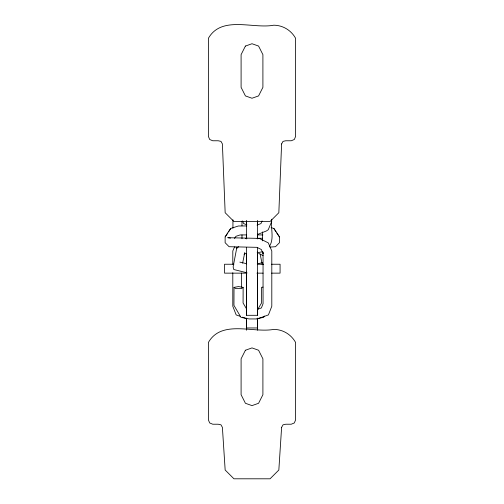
<?xml version="1.0" encoding="UTF-8"?>
<svg xmlns="http://www.w3.org/2000/svg" width="504" height="504" viewBox="0 0 504 504"><rect width="100%" height="100%" fill="white"/><g stroke="black" fill="none" stroke-linecap="round" stroke-linejoin="round"><path stroke-width="0.76" d="M232.798 272.771L232.798 306.249L236.174 314.912L240.402 316.424M232.798 264.209L232.804 250.973L234.568 246.916M241.548 287.204L241.548 273.048M257.45 247.464L257.45 315.309L246.551 315.309L246.551 308.788M246.551 308.536L246.551 272.091M246.551 263.926L246.551 253.581M246.551 238.757L246.551 234.858M246.551 224.715L246.551 220.809L246.551 238.896M257.45 315.309L257.45 272.746M257.45 264.707L257.45 252.025M257.45 238.757L257.45 234.077M257.45 224.715L257.45 220.809L257.45 238.896M262.615 231.89L262.307 240.881M271.669 219.801C270.541 228.507 274.497 238.745 269.388 246.418M271.694 219.221L271.694 221.539L268.248 229.729L266.339 231.002L257.311 234.562M246.519 308.858L243.073 302.98L243.136 287.356L238.493 286.581L234.013 287.375L233.944 305.367L240.988 317.381L249.071 318.938L257.16 318.944L268.424 314.912L271.807 306.249L271.801 250.973L268.273 242.865L259.276 238.398L227.726 237.693L230.511 238.146M246.727 225.937L238.342 226L230.719 228.476L225.137 236.924L225.131 242.701L229.093 246.708L256.939 247.338L261.305 249.505L263.201 253.871L263.126 252.447M242.613 263.189L244.774 252.529M262.08 220.947L260.984 223.562L257.065 225.105M257.702 309.513L261.532 302.98L261.469 287.356L263.019 287.097M264.398 316.046L263.617 317.381L257.002 318.654M234.499 238.505L235.948 236.307L240.106 234.952L246.393 234.908M228.627 231.632L230.719 228.476M225.137 236.924L227.732 232.999M243.136 287.356L241.523 288.628L235.885 288.641L234.013 287.375M238.77 246.796L236.773 247.811L233.125 266.918L233.787 269.527L246.941 272.784M244.049 254.306L245.946 253.348M257.349 309.387L261.406 307.938L263.057 303.717L263.05 252.599M257.279 263.888L262.502 262.653M257.179 252.699L262.88 251.742M269.917 247.092L275.505 246.708L279.468 242.701L279.462 236.924L273.886 228.476L271.114 227.575M245.322 238.398L246.897 238.379M257.128 238.298L262.641 238.253M233.906 264.241L224.526 264.241L224.526 273.143L246.891 273.143M257.412 264.241L263.661 264.241M271.48 264.241L280.073 264.241L280.073 273.143L271.593 273.143M256.939 273.143L263.113 273.143M257.418 234.902L262.924 234.94M239.86 262.118L246.576 263.712M242.512 317.18L246.739 318.692M246.884 224.847L243.621 223.562L242.518 220.947M258.653 253.348L263.082 255.591M235.973 247.533L237.126 248.371M273.886 228.476L275.971 231.632M276.866 232.999L279.462 236.924M260.14 254.054L262.294 264.713M241.983 221.243L241.989 225.836M232.936 219.801L232.936 228.218M257.45 330.246L257.45 318.194L257.45 327.959L246.551 327.959L246.551 318.194L246.551 330.246M246.551 247.464L246.551 315.309M241.989 234.921L241.989 238.707M281.604 143.923L278.838 212.726L270.056 221.508L233.944 221.508L225.162 212.726L222.396 143.923L220.972 141.372L218.207 140.767L212.751 140.767L209.67 139.488L208.391 136.401L208.391 38.285C221.634 15.202 253.084 29.144 273.804 25.2C283.015 25.307 291.11 30.284 295.609 38.285L295.609 136.401L294.33 139.488L291.249 140.767L285.793 140.767L283.027 141.372L281.604 143.923M281.604 427.386L278.838 470.018L270.056 478.8L233.944 478.8L225.162 470.018L222.396 427.386L220.972 424.828L218.207 424.223L212.751 424.223L209.67 422.944L208.391 419.864L208.391 342.455C221.634 319.378 253.084 333.32 273.804 329.377C283.015 329.477 291.11 334.454 295.609 342.455L295.609 419.864L294.33 422.944L291.249 424.223L285.793 424.223L283.027 424.828L281.604 427.386M245.423 46.059L241.095 54.634L241.095 87.343L245.423 95.918L252 98.248L258.577 95.918L262.905 87.343L262.905 54.634L258.577 46.059L252 43.735L245.423 46.059M245.423 350.236L241.095 358.81L241.095 394.708L245.423 403.282L252 405.613L258.577 403.282L262.905 394.708L262.905 358.81L258.577 350.236L252 347.911L245.423 350.236"/></g></svg>
